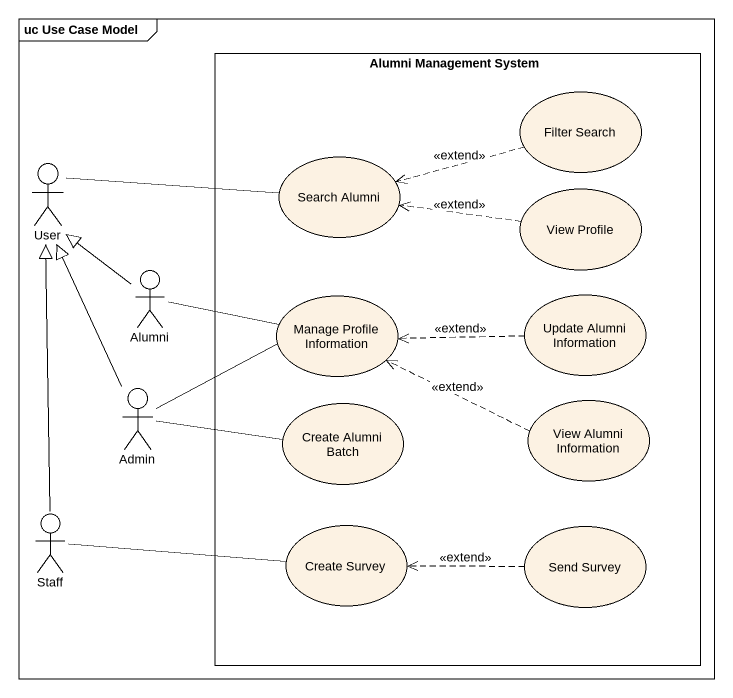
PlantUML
@startuml
mainframe uc Use Case Model
rectangle "Alumni Management System" as Alumni_Management_System {
  usecase "Filter Search" as Filter_Search
  usecase "Search Alumni" as Search_Alumni
  usecase "View Profile" as View_Profile
  usecase "Update Alumni Information" as Update_Alumni_Information
  usecase "Manage Profile Information" as Manage_Profile_Information
  usecase "Create Alumni Batch" as Create_Alumni_Batch
  usecase "View Alumni Information" as View_Alumni_Information
  usecase "Create Survey" as Create_Survey
  usecase "Send Survey" as Send_Survey
}
actor User
actor Alumni
actor Admin
actor Staff
Filter_Search .left.> Search_Alumni : <<extend>>
User -right- Search_Alumni
View_Profile .left.> Search_Alumni : <<extend>>
Alumni -up-|> User
Alumni -right- Manage_Profile_Information
Update_Alumni_Information .left.> Manage_Profile_Information : <<extend>>
Admin -up-|> User
Admin -right- Manage_Profile_Information
Admin -right- Create_Alumni_Batch
View_Alumni_Information .left.> Manage_Profile_Information : <<extend>>
Staff -up-|> User
Staff -right- Create_Survey
Send_Survey .left.> Create_Survey : <<extend>>
@enduml
